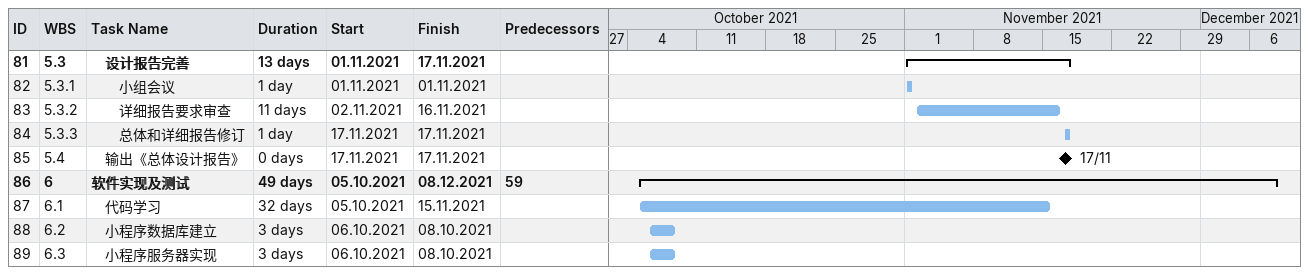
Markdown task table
| ID | WBS | Task | Duration | Start | Finish | Predecessors |
|---|---|---|---|---|---|---|
| 81 | 5.3 | **设计报告完善** | 13d | 2021-11-01 | 2021-11-17 |  |
| 82 | 5.3.1 | 小组会议 | 1d | 2021-11-01 | 2021-11-01 |  |
| 83 | 5.3.2 | 详细报告要求审查 | 11d | 2021-11-02 | 2021-11-16 |  |
| 84 | 5.3.3 | 总体和详细报告修订 | 1d | 2021-11-17 | 2021-11-17 |  |
| 85 | 5.4 | 输出《总体设计报告》 | 0d | 2021-11-17 | 2021-11-17 |  |
| 86 | 6 | **软件实现及测试** | 49d | 2021-10-05 | 2021-12-08 | 59 |
| 87 | 6.1 | 代码学习 | 32d | 2021-10-05 | 2021-11-15 |  |
| 88 | 6.2 | 小程序数据库建立 | 3d | 2021-10-06 | 2021-10-08 |  |
| 89 | 6.3 | 小程序服务器实现 | 3d | 2021-10-06 | 2021-10-08 |  |
